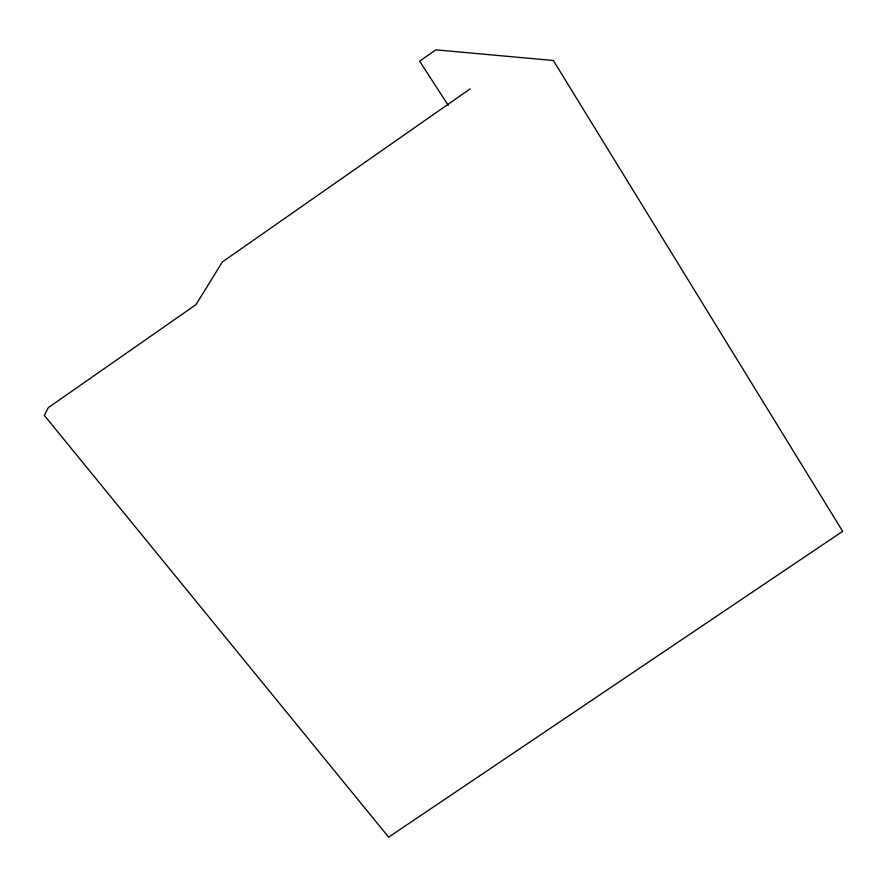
<?xml version="1.0" encoding="UTF-8"?>
<svg xmlns="http://www.w3.org/2000/svg" width="887" height="887" viewBox="0 0 887 887"><rect width="100%" height="100%" fill="white"/><g stroke="black" fill="none" stroke-linecap="round" stroke-linejoin="round"><path stroke-width="1.33" d="M470.165 88.877L222.404 261.909L195.96 304.651L48.264 407.676L44.35 415.438L388.628 837.151L842.65 531.324L553.333 60.493L435.827 49.849L419.629 61.192L448.279 105.387"/></g></svg>
